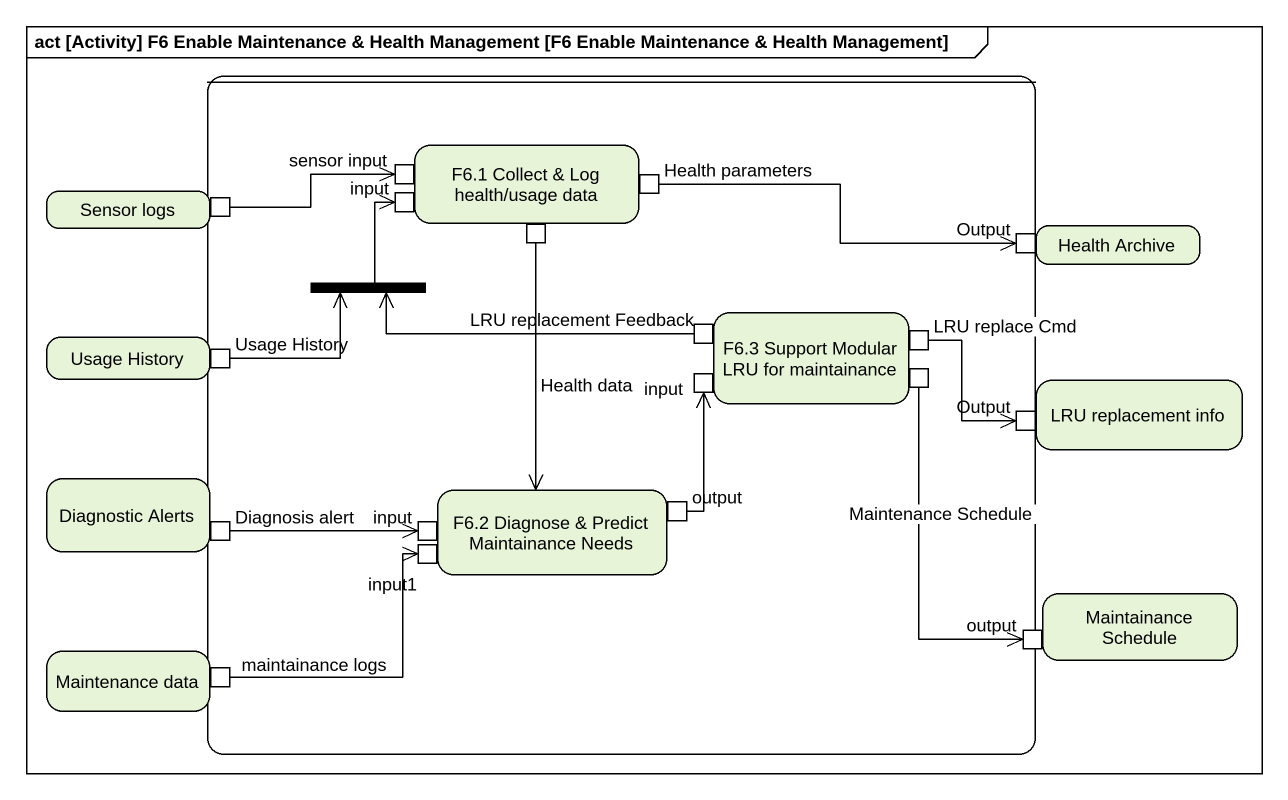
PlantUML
@startuml
mainframe act [Activity] F6 Enable Maintenance & Health Management [F6 Enable Maintenance & Health Management]
hide empty description
state " " as state1 {
  state "F6.1 Collect & Log health/usage data" as F6_1_Collect_Log_health {
    state "sensor input" as sensor_input <<inputPin>>
    state input <<inputPin>>
    state "Health parameters" as Health_parameters <<outputPin>>
    state "Health data" as Health_data <<outputPin>>
  }
  state fork1 <<join>>
  state "F6.3 Support Modular LRU for maintainance" as F6_3_Support_Modular_LRU {
    state "LRU replacement Feedback" as LRU_replacement_Feedback <<outputPin>>
    state "LRU replace Cmd" as LRU_replace_Cmd <<outputPin>>
    state "input" as input_2 <<inputPin>>
    state pin2 <<outputPin>>
  }
  state "F6.2 Diagnose & Predict Maintainance Needs" as F6_2_Diagnose_Predict {
    state output <<outputPin>>
    state "input" as input_3 <<inputPin>>
    state input1 <<inputPin>>
  }
}
state "Sensor logs" as Sensor_logs {
  state pin1 <<outputPin>>
}
state "Health Archive" as Health_Archive {
  state Output <<inputPin>>
}
state "Usage History" as Usage_History {
  state "Usage History" as Usage_History_2 <<outputPin>>
}
state "LRU replacement info" as LRU_replacement_info {
  state "Output" as Output_2 <<inputPin>>
}
state "Diagnostic Alerts" as Diagnostic_Alerts {
  state "Diagnosis alert" as Diagnosis_alert <<outputPin>>
}
state "Maintenance data" as Maintenance_data {
  state "maintainance logs" as maintainance_logs <<outputPin>>
}
state "Maintainance Schedule" as Maintainance_Schedule {
  state "output" as output_2 <<inputPin>>
}
pin1 -right-> sensor_input
Health_parameters -right-> Output
fork1 -up-> input
Health_data --> F6_2_Diagnose_Predict
Usage_History_2 -right-> fork1
LRU_replacement_Feedback -left-> fork1
LRU_replace_Cmd --> Output_2
pin2 --> output_2 : Maintenance Schedule
output -up-> input_2
Diagnosis_alert -right-> input_3
maintainance_logs -right-> input1
@enduml
